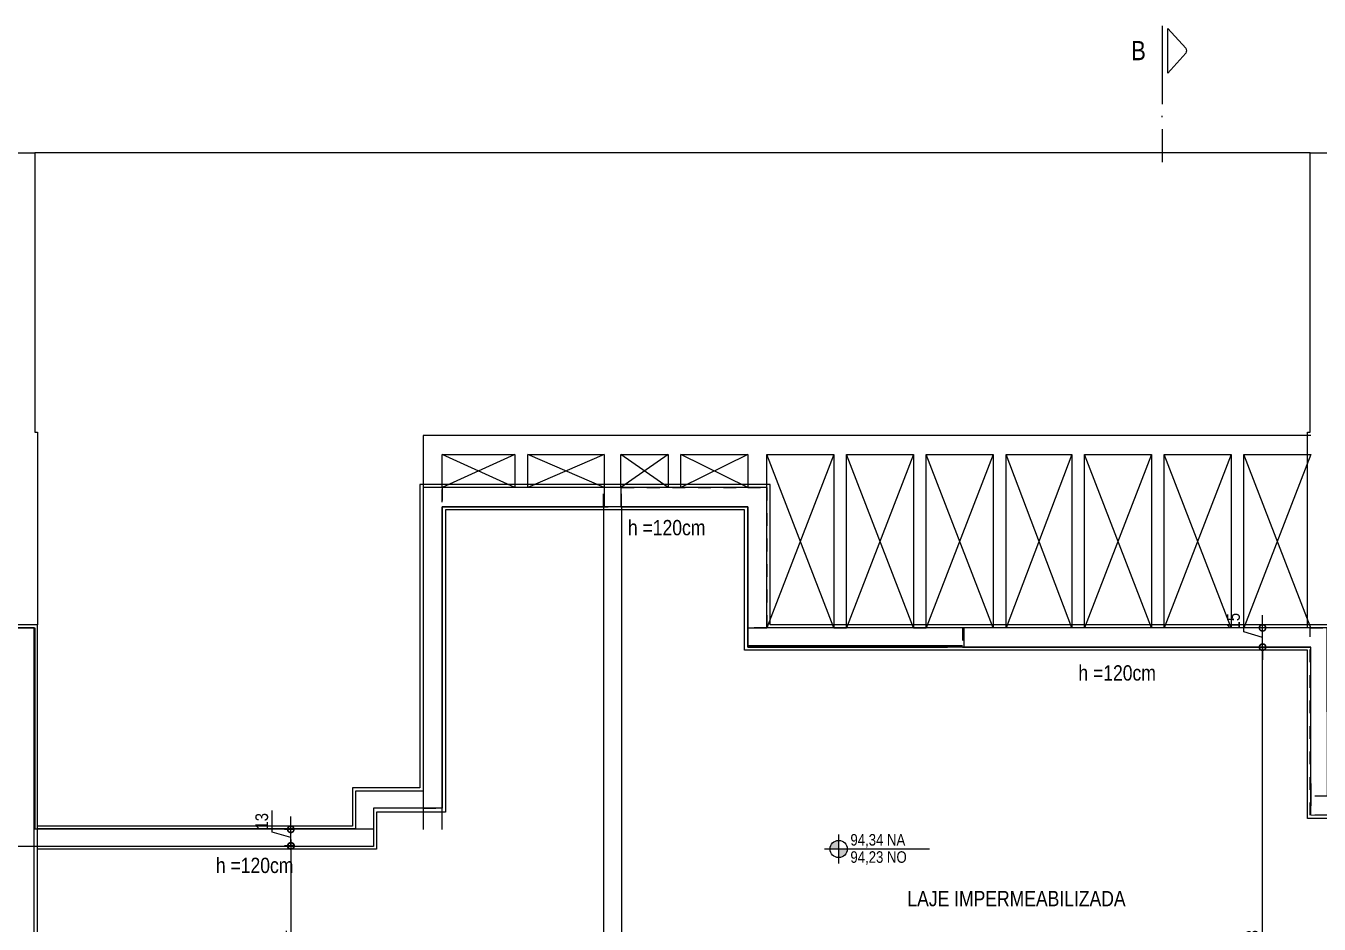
# Model space of a CAD drawing. Header units: metres. Extents: x -21 to 570, y -75 to 184.
# Drawn here: x 15.42 to 25.56, y 3.35 to 10.39 of the extents above; entities that cross this region are included whole.
import ezdxf
from ezdxf.enums import TextEntityAlignment as Align

# ---------------------------------------------------------------- set-up
doc = ezdxf.new("R2010")
doc.units = ezdxf.units.M
for name, pattern in [('CONTINUOS', [0]), ('DASHEDX2', [1.5, 1, -0.5]), ('ESTILO_TQS_0001', [1, 0.7, -0.3])]:
    doc.linetypes.add(name, pattern=pattern)
for name, color, linetype in [('1', 232, 'DASHEDX2'), ('20', 232, 'Continuous'), ('201', 232, 'CONTINUOS'), ('21', 232, 'Continuous'), ('210', 15, 'ESTILO_TQS_0001'), ('28', 232, 'Continuous'), ('ARQ-ALV ACAB', 4, 'Continuous'), ('ARQ-ALV OSSO', 5, 'Continuous'), ('ARQ-AUX', 7, 'Continuous'), ('ARQ-AUX1', 1, 'Continuous'), ('ARQ-AUX2', 2, 'Continuous'), ('ARQ-DIM', 2, 'Continuous'), ('ARQ-SIM', 1, 'Continuous'), ('ARQ-TXT', 2, 'Continuous')]:
    doc.layers.add(name, color=color, linetype=linetype)
doc.styles.add('Adesa', font='ARIALN.TTF')
doc.styles.add('M50', font='ARIALN.TTF', dxfattribs={"height": 0.15})
doc.dimstyles.new('ADESA 1-0050', dxfattribs={"dimtxt": 0.1, "dimasz": 0.1, "dimexe": 0.05, "dimexo": 0.05, "dimgap": 0.03, "dimtad": 1, "dimdec": 1, "dimlfac": 100, "dimzin": 12, "dimtxsty": 'Adesa', "dimblk": 'DOTSMALL', "dimcen": 1, "dimdle": 0.05, "dimclrd": 1, "dimclre": 1, "dimclrt": 256, "dimazin": 3, "dimtm": 1e-09, "dimtfac": 1, "dimtdec": 1, "dimtmove": 1, "dimatfit": 0, "dimldrblk": 'DOTSMALL', "dimfxl": 0.8, "dimtvp": 2, "dimtolj": 1, "dimtzin": 0, "dimarcsym": 0})

# ---------------------------------------------------------------- blocks, each defined once
blk = doc.blocks.new('EST-PR-012-BAR-R02')
at = {"layer": '1', "color": 1, "linetype": 'CONTINUOS'}
blk.add_line((-2107.5, -567), (-2107.5, -552), dxfattribs=at)
for points in [[(-1853, -669.5), (-1853, -409)], [(-2549, -445), (-2549, -427.5)], [(-2277, -567), (-2277, -552)], [(-2241.9, -552), (-2264, -552)], [(-2179.7, -552), (-2241.9, -552)], [(-2107.5, -552), (-2179.7, -552)], [(-2549, -567), (-2496.5, -567)], [(-2496.5, -567), (-2496.5, -703)], [(-2486.5, -567), (-2434, -567)], [(-2486.5, -703), (-2486.5, -567)], [(-2434, -567), (-2434, -703)], [(-2424, -567), (-2371.5, -567)], [(-2424, -703), (-2424, -567)], [(-2371.5, -567), (-2371.5, -703)], [(-2361.5, -567), (-2310, -567)], [(-2361.5, -703), (-2361.5, -567)], [(-2310, -567), (-2310, -703)], [(-2300, -567), (-2270.5, -567)], [(-2300, -703), (-2300, -567)], [(-2270.5, -567), (-2247.5, -567)], [(-2247.5, -567), (-2247.5, -703)], [(-2237.5, -567), (-2247.5, -567)], [(-2237.5, -567), (-2185, -567)], [(-2237.5, -703), (-2237.5, -567)], [(-2185, -567), (-2185, -703)], [(-2175, -567), (-2185, -567)], [(-2175, -567), (-2122.5, -567)], [(-2175, -703), (-2175, -567)], [(-2122.5, -567), (-2122.5, -669.5)], [(-2107.5, -567), (-2122.5, -567)], [(-2008, -677), (-2008, -662)], [(-1995, -677), (-1995, -662)], [(-2122.5, -669.5), (-2122.5, -703)], [(-2107.5, -677), (-2055, -677)], [(-2107.5, -703), (-2107.5, -677)], [(-2055, -677), (-2055, -703)], [(-2045, -677), (-2008, -677)], [(-2045, -703), (-2045, -677)], [(-2008, -677), (-2008, -703)], [(-1995, -677), (-1935, -677)], [(-1995, -703), (-1995, -677)], [(-1935, -677), (-1935, -703)], [(-1925, -677), (-1868, -677)], [(-1925, -703), (-1925, -677)], [(-1868, -677), (-1868, -703)], [(-1853, -718), (-1853, -669.5)], [(-2496.5, -703), (-2549, -703)], [(-2434, -703), (-2486.5, -703)], [(-2371.5, -703), (-2424, -703)], [(-2310, -703), (-2361.5, -703)], [(-2247.5, -703), (-2300, -703)], [(-2185, -703), (-2237.5, -703)], [(-2122.5, -703), (-2175, -703)], [(-2055, -703), (-2107.5, -703)], [(-2008, -703), (-2045, -703)], [(-1935, -703), (-1995, -703)], [(-1868, -703), (-1925, -703)], [(-2549, -718), (-2490.8, -718)], [(-2490.8, -718), (-2428.6, -718)], [(-2428.6, -718), (-2365.5, -718)], [(-2365.5, -718), (-2304.1, -718)], [(-2304.1, -718), (-2241.9, -718)], [(-2241.9, -718), (-2179.7, -718)], [(-2179.7, -718), (-2115, -718)], [(-2115, -718), (-2049.7, -718)], [(-2049.7, -718), (-2001.5, -718)], [(-2001.5, -718), (-1929.7, -718)], [(-1929.7, -718), (-1853, -718)]]:
    blk.add_lwpolyline(points, dxfattribs=at)
at = {"layer": '201', "color": 1, "linetype": 'CONTINUOS'}
for points in [[(-1868, -409), (-1868, -662)], [(-2490.8, -552), (-2549, -552)], [(-2428.6, -552), (-2490.8, -552)], [(-2365.5, -552), (-2428.6, -552)], [(-2304.1, -552), (-2365.5, -552)], [(-2277, -552), (-2304.1, -552)], [(-2107.5, -662), (-2107.5, -567)], [(-2049.7, -662), (-2107.5, -662)], [(-2008, -662), (-2049.7, -662)], [(-1929.7, -662), (-1995, -662)], [(-1868, -662), (-1929.7, -662)]]:
    blk.add_lwpolyline(points, dxfattribs=at)
at = {"layer": '21'}
for p, q in [((-2549, -703), (-2496.5, -567)), ((-2549, -567), (-2496.5, -703)), ((-2486.5, -703), (-2434, -567)), ((-2486.5, -567), (-2434, -703)), ((-2424, -703), (-2371.5, -567)), ((-2424, -567), (-2371.5, -703)), ((-2361.5, -703), (-2310, -567)), ((-2361.5, -567), (-2310, -703)), ((-2300, -703), (-2247.5, -567)), ((-2300, -567), (-2247.5, -703)), ((-2237.5, -703), (-2185, -567)), ((-2237.5, -567), (-2185, -703)), ((-2175, -703), (-2122.5, -567)), ((-2175, -567), (-2122.5, -703)), ((-2107.5, -703), (-2055, -677)), ((-2107.5, -677), (-2055, -703)), ((-2045, -703), (-2008, -677)), ((-2045, -677), (-2008, -703)), ((-1995, -703), (-1935, -677)), ((-1995, -677), (-1935, -703)), ((-1925, -703), (-1868, -677)), ((-1925, -677), (-1868, -703))]:
    blk.add_line(p, q, dxfattribs=at)
at = {"layer": '210'}
for p, q in [((-2562, -420), (-2549, -420)), ((-2562, -435), (-2549, -435)), ((-2277, -552), (-2264, -552)), ((-2008, -662), (-1995, -662))]:
    blk.add_line(p, q, dxfattribs=at)
blk = doc.blocks.new('est-lo-12-bar-r05')
at = {"layer": '1', "linetype": 'CONTINUOS'}
for p, q in [((-2008.501965, -661.999721), (-2008.501965, 20.996335)), ((-1994.501982, -661.999721), (-1994.501763, 20.996335))]:
    blk.add_line(p, q, dxfattribs=at)
at = {"layer": '1'}
for p, q in [((-1814.000476, -425.502362), (-1814.000476, -395.501529)), ((-1800.000476, -439.002362), (-1800.000476, -409.50183)), ((-1853.000476, -425.502362), (-1814.000476, -425.502362)), ((-1853.000476, -439.002362), (-1800.000476, -439.002362)), ((-2107.500476, -567.001786), (-2107.500476, -552.001786))]:
    blk.add_line(p, q, dxfattribs=at)
blk.add_lwpolyline([(-2562.50002, -420.004079), (-2548.499583, -420.004079), (-2548.499583, -567.001786), (-2562.50002, -567.001786)], close=True, dxfattribs=at)
for points in [[(-1868.000476, -676.999721), (-1853.000476, -676.999721), (-1853.000476, -425.502362), (-1868.000476, -425.502362), (-1868.000476, -676.999721)], [(-2276.006308, -567.001786), (-2276.006308, -552.001786)], [(-2241.924496, -552.001786), (-2263.006308, -552.001786)], [(-2179.710267, -552.001786), (-2241.924496, -552.001786)], [(-2107.500476, -552.001786), (-2179.710267, -552.001786)], [(-2548.499583, -567.001786), (-2276.006308, -567.001786)], [(-2276.006308, -567.001786), (-2122.500476, -567.001786)], [(-2122.500476, -676.999721), (-2122.500476, -567.001786), (-2107.500476, -567.001786), (-2107.500476, -661.999721), (-2008.501965, -661.999721), (-2008.501965, -676.999721), (-2107.500476, -676.999721), (-2107.500476, -676.999721), (-2122.500476, -676.999721)], [(-2122.500476, -567.001786), (-2122.500476, -676.999721)], [(-2107.500476, -567.001786), (-2122.500476, -567.001786)], [(-2107.500476, -661.999721), (-2107.500476, -567.001786)], [(-1868.000476, -661.999721), (-2107.500476, -661.999721)], [(-1994.501965, -676.999721), (-1868.000476, -676.999721), (-1868.000476, -661.999721), (-1994.501965, -661.999721), (-1994.501965, -676.999721)], [(-2122.500476, -676.999721), (-1853.000476, -676.999721)]]:
    blk.add_lwpolyline(points, dxfattribs=at)
at = {"layer": '20'}
blk.add_line((-2276.006308, -553.001786), (-2107.500476, -553.001786), dxfattribs=at)
at = {"layer": '201', "linetype": 'ESTILO_TQS_0001'}
blk.add_lwpolyline([(-2276.006308, -552.001786), (-2548.499583, -552.001786)], dxfattribs=at)
at = {"layer": '210'}
blk.add_line((-2276.006308, -552.001786), (-2263.006308, -552.001786), dxfattribs=at)
at = {"layer": '28'}
for p, q in [((-1814.000476, -395.501529), (-1534.499687, -395.501529)), ((-1548.499687, -409.501557), (-1814.000476, -409.501557)), ((-1548.499687, -567.001786), (-1548.499687, -409.501557)), ((-1534.499687, -567.001786), (-1548.499687, -567.001786))]:
    blk.add_line(p, q, dxfattribs=at)
blk = doc.blocks.new('COBERTURA')
at = {"layer": 'ARQ-ALV ACAB'}
for points in [[(-14.69, -0.715), (-15.505, -0.715), (-15.505, -3.205), (-15.505, -5.695), (-14.69, -5.695)], [(-32.255, -3.205), (-32.255, -6.015), (-29.445, -6.015), (-29.443, -4.374), (-25.645, -4.376), (-25.643, -5.695), (-21.25, -5.695), (-21.25, -6.795), (-18.505, -6.795), (-18.505, -4.415), (-17.975, -4.415), (-17.975, -4.115), (-15.505, -4.115)], [(-32.055, -3.205), (-32.055, -5.815), (-29.645, -5.815), (-29.643, -4.174), (-25.465, -4.176), (-25.465, -5.494), (-21.05, -5.494), (-21.05, -6.595), (-18.705, -6.595), (-18.705, -4.225), (-18.165, -4.225), (-18.165, -3.935), (-15.505, -3.935)]]:
    blk.add_lwpolyline(points, dxfattribs=at)
at = {"layer": 'ARQ-ALV OSSO'}
blk.add_lwpolyline([(-14.72, -0.74), (-15.48, -0.74), (-15.48, -3.205), (-15.48, -5.67), (-14.72, -5.67)], dxfattribs=at)
at = {"layer": 'ARQ-AUX'}
blk.add_lwpolyline([(-25.485, -9.395), (-15.485, -9.395)], dxfattribs=at)
at = {"layer": 'ARQ-AUX1', "elevation": 0}
blk.add_lwpolyline([(-25.465, -5.67), (-25.465, -7.205), (-25.485, -7.205), (-25.485, -9.395), (-25.645, -9.395), (-25.645, -9.165), (-25.625, -9.165), (-25.625, -7.205), (-25.645, -7.205), (-25.645, -5.695)], dxfattribs=at)
at = {"layer": 'ARQ-AUX1'}
blk.add_lwpolyline([(-15.325, -5.695), (-15.325, -7.205), (-15.345, -7.205), (-15.345, -9.395), (-15.485, -9.395), (-15.485, -7.205), (-15.505, -7.205), (-15.505, -5.695)], dxfattribs=at)
at = {"layer": 'ARQ-AUX2'}
for points in [[(-32.23, -3.205), (-32.23, -5.99), (-29.47, -5.99), (-29.468, -4.349), (-25.62, -4.351), (-25.618, -5.67), (-21.225, -5.67), (-21.225, -6.77), (-18.53, -6.77), (-18.53, -4.39), (-18, -4.39), (-18, -4.095), (-15.505, -4.095)], [(-32.08, -3.205), (-32.08, -5.84), (-29.62, -5.84), (-29.618, -4.199), (-25.49, -4.201), (-25.49, -5.519), (-21.075, -5.519), (-21.075, -6.62), (-18.68, -6.62), (-18.68, -4.255), (-18.14, -4.255), (-18.14, -3.955), (-15.505, -3.955)]]:
    blk.add_lwpolyline(points, dxfattribs=at)
at = {"linetype": 'Continuous', "xscale": 0.01, "yscale": 0.01, "zscale": 0.01}
for name, p in [('est-lo-12-bar-r05', (0, 0)), ('EST-PR-012-BAR-R02', (0, 0, 0))]:
    blk.add_blockref(name, p, dxfattribs=at)
blk = doc.blocks.new('NipAcOs')
at = {"layer": 'ARQ-SIM'}
h = blk.add_hatch(color=256, dxfattribs=at)
h.dxf.hatch_style = 1
h.paths.add_polyline_path([(0, 0.15, 0.414214), (-0.15, 0), (0, 0)])
h.paths.add_polyline_path([(0.15, 0), (0, 0), (0, -0.15, 0.414214)])
for p, q in [((0, -0.25), (0, 0.25)), ((-0.25, 0), (0.15, 0)), ((0.15, 0), (1.583, 0))]:
    blk.add_line(p, q, dxfattribs=at)
blk.add_circle((0, 0), 0.15, dxfattribs=at)
at = {"style": 'Adesa'}
for p in [(0.204, 0.06), (0.204, -0.24)]:
    blk.add_attdef('000,00', p, '', height=0.2, dxfattribs=at)
blk = doc.blocks.new('ADESA-SIM CORT')
at = {"color": 3}
blk.add_lwpolyline([(1.712, 0.367), (1.4, 0.086), (2.1, 0.086), (1.788, 0.367)], dxfattribs=at)
blk.add_lwpolyline([(1.788, 0.367, 0.267949), (1.712, 0.367)], format="xyb", dxfattribs=at)
at = {"color": 2}
for points in [[(0.521, 0), (0, 0)], [(0.706, 0), (0.729, 0)], [(2.14, 0), (0.914, 0)]]:
    blk.add_lwpolyline(points, dxfattribs=at)
at = {"color": 3, "style": 'Adesa'}
blk.add_attdef('A', text='', height=0.35, dxfattribs=at).set_placement((1.739, -0.325), align=Align.MIDDLE_CENTER)
blk = doc.blocks.new('_DotSmall')
at = {"color": 0, "linetype": 'ByBlock', "const_width": 0.5}
blk.add_lwpolyline([(-0.0625, 0, 1), (0.0625, 0, 1)], format="xyb", close=True, dxfattribs=at)
blk = doc.blocks.new('*D136')
at = {"layer": 'ARQ-DIM', "color": 1, "lineweight": -2, "transparency": 16777216}
for p, q in [((25.199, 5.519), (25.062, 5.519)), ((25.112, 0.84), (25.112, 5.569)), ((25.196, 0.89), (25.062, 0.89))]:
    blk.add_line(p, q, dxfattribs=at)
at = {"layer": 'Defpoints', "color": 0, "transparency": 16777216}
for p in [(25.112, 5.519), (25.249, 5.519, 0), (25.246, 0.89, 0)]:
    blk.add_point(p, dxfattribs=at)
at = {"layer": 'ARQ-DIM', "color": 1, "lineweight": -2, "transparency": 16777216, "xscale": 0.1, "yscale": 0.1, "zscale": 0.1}
for p, rotation in [((25.112, 5.519), 90), ((25.112, 0.89), 270)]:
    blk.add_blockref('_DotSmall', p, dxfattribs=dict(at, rotation=rotation))
at = {"layer": 'ARQ-DIM', "transparency": 16777216, "insert": (25.03, 3.204), "char_height": 0.1, "attachment_point": 5, "rotation": 90, "style": 'Adesa'}
blk.add_mtext('\\A1;463', dxfattribs=at)
blk = doc.blocks.new('*D137')
at = {"layer": 'ARQ-DIM', "color": 1, "lineweight": -2, "transparency": 16777216}
for p, q in [((24.965, 5.638), (24.965, 5.809)), ((25.111, 5.67), (25.111, 5.77)), ((25.111, 5.594), (24.965, 5.638)), ((25.2, 5.67), (25.061, 5.67)), ((25.111, 5.519), (25.111, 5.67)), ((25.111, 5.519), (25.111, 5.67)), ((25.199, 5.519), (25.061, 5.519)), ((25.111, 5.519), (25.111, 5.419))]:
    blk.add_line(p, q, dxfattribs=at)
at = {"layer": 'Defpoints', "color": 0, "transparency": 16777216}
for p in [(25.111, 5.67), (25.25, 5.67, 0), (25.249, 5.519, 0)]:
    blk.add_point(p, dxfattribs=at)
at = {"layer": 'ARQ-DIM', "color": 1, "lineweight": -2, "transparency": 16777216, "xscale": 0.1, "yscale": 0.1, "zscale": 0.1}
for p, rotation in [((25.111, 5.67), 270), ((25.111, 5.519), 90)]:
    blk.add_blockref('_DotSmall', p, dxfattribs=dict(at, rotation=rotation))
at = {"layer": 'ARQ-DIM', "transparency": 16777216, "insert": (24.884, 5.723), "char_height": 0.1, "attachment_point": 5, "rotation": 90, "style": 'Adesa'}
blk.add_mtext('\\A1;15', dxfattribs=at)
blk = doc.blocks.new('*D139')
at = {"layer": 'ARQ-DIM', "color": 1, "lineweight": -2, "transparency": 16777216}
for p, q in [((17.508, 3.96), (17.444, 3.96)), ((17.494, 2.4), (17.494, 4.01)), ((17.53, 2.45), (17.444, 2.45))]:
    blk.add_line(p, q, dxfattribs=at)
at = {"layer": 'Defpoints', "color": 0, "transparency": 16777216}
for p in [(17.494, 3.96), (17.558, 3.96, 0), (17.58, 2.45)]:
    blk.add_point(p, dxfattribs=at)
at = {"layer": 'ARQ-DIM', "color": 1, "lineweight": -2, "transparency": 16777216, "xscale": 0.1, "yscale": 0.1, "zscale": 0.1}
for p, rotation in [((17.494, 3.96), 90), ((17.494, 2.45), 270)]:
    blk.add_blockref('_DotSmall', p, dxfattribs=dict(at, rotation=rotation))
at = {"layer": 'ARQ-DIM', "transparency": 16777216, "insert": (17.413, 3.205), "char_height": 0.1, "attachment_point": 5, "rotation": 90, "style": 'Adesa'}
blk.add_mtext('\\A1;151', dxfattribs=at)
blk = doc.blocks.new('*D140')
at = {"layer": 'ARQ-DIM', "color": 1, "lineweight": -2, "transparency": 16777216}
for p, q in [((17.346, 4.069), (17.346, 4.239)), ((17.492, 4.09), (17.492, 4.19)), ((17.492, 4.025), (17.346, 4.069)), ((17.507, 4.09), (17.442, 4.09)), ((17.492, 3.96), (17.492, 4.09)), ((17.492, 3.96), (17.492, 4.09)), ((17.508, 3.96), (17.442, 3.96)), ((17.492, 3.96), (17.492, 3.86))]:
    blk.add_line(p, q, dxfattribs=at)
at = {"layer": 'Defpoints', "color": 0, "transparency": 16777216}
for p in [(17.492, 4.09), (17.557, 4.09, 0), (17.558, 3.96, 0)]:
    blk.add_point(p, dxfattribs=at)
at = {"layer": 'ARQ-DIM', "color": 1, "lineweight": -2, "transparency": 16777216, "xscale": 0.1, "yscale": 0.1, "zscale": 0.1}
for p, rotation in [((17.492, 4.09), 270), ((17.492, 3.96), 90)]:
    blk.add_blockref('_DotSmall', p, dxfattribs=dict(at, rotation=rotation))
at = {"layer": 'ARQ-DIM', "transparency": 16777216, "insert": (17.265, 4.154), "char_height": 0.1, "attachment_point": 5, "rotation": 90, "style": 'Adesa'}
blk.add_mtext('\\A1;13', dxfattribs=at)

msp = doc.modelspace()

# ---------------------------------------------------------------- block references
at = {"layer": 'ARQ-AUX', "rotation": 180}
msp.add_blockref('COBERTURA', (0, 0), dxfattribs=at)
at = {"layer": 'ARQ-SIM'}
ref = msp.add_blockref('ADESA-SIM CORT', (24.3252, 9.3215), dxfattribs=dict(at, xscale=-0.5, yscale=0.5, zscale=0.5, rotation=270))
ref.add_attrib('A', 'B ', dxfattribs={"layer": '0', "color": 4, "height": 0.15, "style": 'Adesa'}).set_placement((24.1629, 10.1971), align=Align.MIDDLE_CENTER)
ref = msp.add_blockref('NipAcOs', (21.7882, 3.9359), dxfattribs=dict(at, xscale=0.45, yscale=0.45, zscale=0.45))
ref.add_attrib('000,00', '94,23 NO', (21.8801, 3.8279), dxfattribs={"layer": '0', "color": 2, "height": 0.09, "style": 'Adesa'})
ref.add_attrib('000,00', '94,34 NA', (21.8801, 3.9629), dxfattribs={"layer": '0', "color": 2, "height": 0.09, "style": 'Adesa'})

# ---------------------------------------------------------------- texts
at = {"layer": 'ARQ-TXT'}
for s, style, p in [('h =120cm', 'Adesa', (20.1355, 6.3962, 0)), ('h =120cm', 'Adesa', (23.6674, 5.2567, 0)), ('h =120cm', 'Adesa', (16.9049, 3.7476, 0)), ('LAJE IMPERMEABILIZADA', 'M50', (22.3266, 3.4869, 0))]:
    msp.add_text(s, height=0.12, dxfattribs=dict(at, style=style)).set_placement(p)

# ---------------------------------------------------------------- dimensions: what is measured, and where the dimension line sits
at = {"layer": 'ARQ-DIM'}
for base, p1, p2, picture, middle in [((25.1112, 5.6701, 0), (25.2486, 5.5186), (25.2501, 5.6701), '*D137', (24.8841, 5.6682, 0)), ((25.1115, 5.5186, 0), (25.2456, 0.8897), (25.2486, 5.5186), '*D136', (25.0305, 3.2042, 0)), ((17.4936, 3.9601, 0), (17.5803, 2.4501, 0), (17.5583, 3.9601), '*D139', (17.4126, 3.2051, 0))]:
    dim = msp.add_linear_dim(base=base, p1=p1, p2=p2, angle=270, dimstyle='ADESA 1-0050', override={"dimdec": 0}, dxfattribs=at)
    dim.commit()
    dim.dimension.update_dxf_attribs({"geometry": picture, "text_midpoint": middle})
dim = msp.add_linear_dim(base=(17.4923, 4.0901, 0), p1=(17.5583, 3.9601), p2=(17.557, 4.0901), angle=270, dimstyle='ADESA 1-0050', dxfattribs=at)
dim.commit()
dim.dimension.update_dxf_attribs({"geometry": '*D140', "text_midpoint": (17.2652, 4.0989, 0)})

doc.saveas('drawing.dxf')
